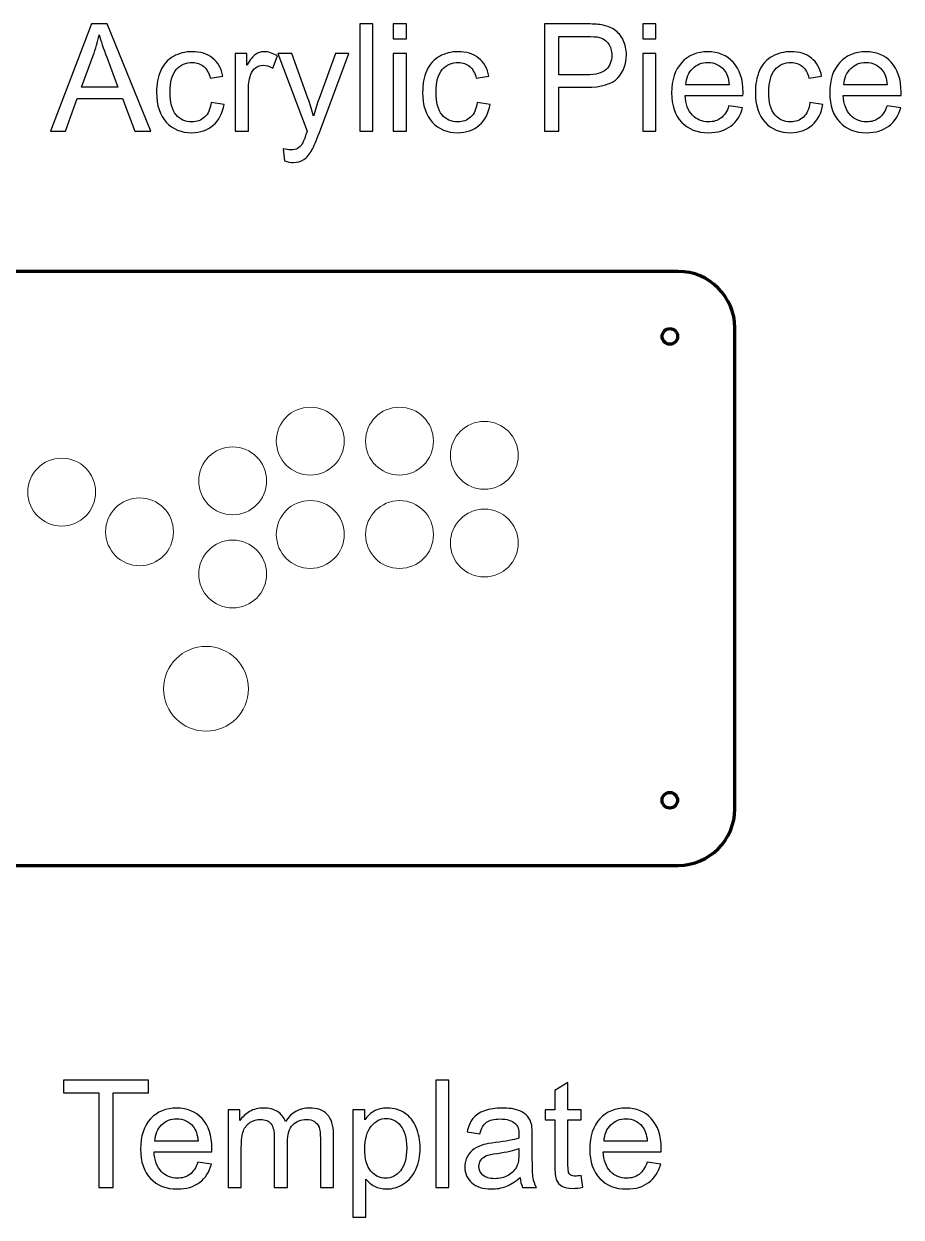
# Model space of a CAD drawing. Header units: millimetres. Extents: x 198 to 2323, y -968 to 148.
# Drawn here: x 2013.3 to 2323.4, y -277.5 to 144.4 of the extents above; entities that cross this region are included whole.
import ezdxf

# ---------------------------------------------------------------- set-up
doc = ezdxf.new("R2010")
doc.units = ezdxf.units.MM
doc.header["$MEASUREMENT"] = 0
doc.layers.add('Layer 1', color=7, linetype='Continuous')

msp = doc.modelspace()

# ---------------------------------------------------------------- linework, layer by layer
at = {"layer": 'Layer 1', "color": 250, "lineweight": 70}
for centre in [(2241.663, 33.889), (2241.643, -130.101)]:
    msp.add_ellipse(centre, major_axis=(0, 2.75), ratio=1, dxfattribs=at)
at = {"layer": 'Layer 1', "color": 250, "lineweight": 18}
for centre, major_axis, ratio in [((2114.528, -3.1214), (0, 12.0001), 0.99999167), ((2146.0779, -3.1339), (0, 12.0001), 0.99999167), ((2176.078, -8.134), (0, 12.0001), 0.99999167), ((2087.0781, -17.1714), (0, 12.0001), 0.99999167), ((2026.653, -21.159), (0, 12.0001), 0.99999167), ((2054.178, -35.1964), (0, 12.0001), 0.99999167), ((2114.528, -36.1339), (0, 12.0001), 0.99999167), ((2146.0905, -36.159), (0, 12.0001), 0.99999167), ((2176.0905, -39.1589), (0, 12.0001), 0.99999167), ((2087.103, -50.1214), (0, 12.0001), 0.99999167), ((2077.6781, -90.6963), (0, 15), 1)]:
    msp.add_ellipse(centre, major_axis=major_axis, ratio=ratio, dxfattribs=at)
at = {"layer": 'Layer 1', "color": 250}
for points, knots in [([(2022.7099, 106.515), (2022.7099, 106.515), (2037.2444, 144.4034), (2037.2444, 144.4034), (2037.2444, 144.4034), (2042.7565, 144.4034), (2042.7565, 144.4034), (2042.7565, 144.4034), (2058.1818, 106.515), (2058.1818, 106.515), (2058.1818, 106.515), (2052.4756, 106.515), (2052.4756, 106.515), (2052.4756, 106.515), (2048.0923, 117.9979), (2048.0923, 117.9979), (2048.0923, 117.9979), (2032.1379, 117.9979), (2032.1379, 117.9979), (2032.1379, 117.9979), (2028.0281, 106.515), (2028.0281, 106.515), (2028.0281, 106.515), (2022.7099, 106.515), (2022.7099, 106.515)], [0, 0, 0, 0, 0.125, 0.125, 0.125, 0.25, 0.25, 0.25, 0.375, 0.375, 0.375, 0.5, 0.5, 0.5, 0.625, 0.625, 0.625, 0.75, 0.75, 0.75, 0.875, 0.875, 0.875, 1, 1, 1, 1]), ([(2132.0093, 106.515), (2132.0093, 106.515), (2132.0093, 144.4034), (2132.0093, 144.4034), (2132.0093, 144.4034), (2136.6659, 144.4034), (2136.6659, 144.4034), (2136.6659, 144.4034), (2136.6659, 106.515), (2136.6659, 106.515), (2136.6659, 106.515), (2132.0093, 106.515), (2132.0093, 106.515)], [0, 0, 0, 0, 0.25, 0.25, 0.25, 0.5, 0.5, 0.5, 0.75, 0.75, 0.75, 1, 1, 1, 1]), ([(2143.8714, 139.1117), (2143.8714, 139.1117), (2143.8714, 144.4034), (2143.8714, 144.4034), (2143.8714, 144.4034), (2148.5281, 144.4034), (2148.5281, 144.4034), (2148.5281, 144.4034), (2148.5281, 139.1117), (2148.5281, 139.1117), (2148.5281, 139.1117), (2143.8714, 139.1117), (2143.8714, 139.1117)], [0, 0, 0, 0, 0.25, 0.25, 0.25, 0.5, 0.5, 0.5, 0.75, 0.75, 0.75, 1, 1, 1, 1]), ([(2197.3701, 106.515), (2197.3701, 106.515), (2197.3701, 144.4034), (2197.3701, 144.4034), (2197.3701, 144.4034), (2211.6752, 144.4034), (2211.6752, 144.4034), (2214.1888, 144.4034), (2216.1114, 144.2799), (2217.4432, 144.0418), (2219.3041, 143.7331), (2220.8651, 143.1422), (2222.1263, 142.2779), (2223.3875, 141.4047), (2224.4017, 140.1877), (2225.169, 138.6266), (2225.9363, 137.0656), (2226.3155, 135.3458), (2226.3155, 133.4672), (2226.3155, 130.257), (2225.2925, 127.5317), (2223.2375, 125.3092), (2221.1914, 123.0779), (2217.4784, 121.9667), (2212.1162, 121.9667), (2212.1162, 121.9667), (2202.3972, 121.9667), (2202.3972, 121.9667), (2202.3972, 121.9667), (2202.3972, 106.515), (2202.3972, 106.515), (2202.3972, 106.515), (2197.3701, 106.515), (2197.3701, 106.515)], [0, 0, 0, 0, 0.09090909, 0.09090909, 0.09090909, 0.18181818, 0.18181818, 0.18181818, 0.27272727, 0.27272727, 0.27272727, 0.36363636, 0.36363636, 0.36363636, 0.45454545, 0.45454545, 0.45454545, 0.54545455, 0.54545455, 0.54545455, 0.63636364, 0.63636364, 0.63636364, 0.72727273, 0.72727273, 0.72727273, 0.81818182, 0.81818182, 0.81818182, 0.90909091, 0.90909091, 0.90909091, 1, 1, 1, 1]), ([(2232.0834, 139.1117), (2232.0834, 139.1117), (2232.0834, 144.4034), (2232.0834, 144.4034), (2232.0834, 144.4034), (2236.7401, 144.4034), (2236.7401, 144.4034), (2236.7401, 144.4034), (2236.7401, 139.1117), (2236.7401, 139.1117), (2236.7401, 139.1117), (2232.0834, 139.1117), (2232.0834, 139.1117)], [0, 0, 0, 0, 0.25, 0.25, 0.25, 0.5, 0.5, 0.5, 0.75, 0.75, 0.75, 1, 1, 1, 1]), ([(2033.6108, 122.0725), (2033.6108, 122.0725), (2046.5224, 122.0725), (2046.5224, 122.0725), (2046.5224, 122.0725), (2042.5713, 132.5765), (2042.5713, 132.5765), (2041.3807, 135.7691), (2040.4811, 138.4061), (2039.8549, 140.4875), (2039.3346, 138.0181), (2038.6379, 135.5927), (2037.7647, 133.1938), (2037.7647, 133.1938), (2033.6108, 122.0725), (2033.6108, 122.0725)], [0, 0, 0, 0, 0.2, 0.2, 0.2, 0.4, 0.4, 0.4, 0.6, 0.6, 0.6, 0.8, 0.8, 0.8, 1, 1, 1, 1]), ([(2202.3972, 126.4117), (2202.3972, 126.4117), (2212.1868, 126.4117), (2212.1868, 126.4117), (2215.4323, 126.4117), (2217.7254, 127.0114), (2219.0924, 128.2197), (2220.4506, 129.4279), (2221.1297, 131.1213), (2221.1297, 133.3173), (2221.1297, 134.896), (2220.7328, 136.2542), (2219.9302, 137.3831), (2219.1277, 138.512), (2218.0693, 139.2616), (2216.7641, 139.6232), (2215.9174, 139.8437), (2214.3563, 139.9584), (2212.0897, 139.9584), (2212.0897, 139.9584), (2202.3972, 139.9584), (2202.3972, 139.9584), (2202.3972, 139.9584), (2202.3972, 126.4117), (2202.3972, 126.4117)], [0, 0, 0, 0, 0.125, 0.125, 0.125, 0.25, 0.25, 0.25, 0.375, 0.375, 0.375, 0.5, 0.5, 0.5, 0.625, 0.625, 0.625, 0.75, 0.75, 0.75, 0.875, 0.875, 0.875, 1, 1, 1, 1]), ([(2079.516, 116.5692), (2079.516, 116.5692), (2084.0668, 115.9342), (2084.0668, 115.9342), (2083.5641, 112.8033), (2082.2941, 110.3603), (2080.2392, 108.5876), (2078.1842, 106.8149), (2075.653, 105.9329), (2072.6633, 105.9329), (2068.915, 105.9329), (2065.8987, 107.1588), (2063.6233, 109.6106), (2061.3391, 112.0624), (2060.2014, 115.5726), (2060.2014, 120.141), (2060.2014, 123.1044), (2060.6953, 125.6885), (2061.6742, 127.911), (2062.6532, 130.1247), (2064.1437, 131.7915), (2066.1545, 132.894), (2068.1565, 134.0052), (2070.3349, 134.5609), (2072.6985, 134.5609), (2075.6707, 134.5609), (2078.1137, 133.8112), (2080.001, 132.3031), (2081.8972, 130.7949), (2083.1143, 128.6518), (2083.6435, 125.8825), (2083.6435, 125.8825), (2079.1455, 125.1946), (2079.1455, 125.1946), (2078.7134, 127.0379), (2077.9549, 128.4225), (2076.8525, 129.3574), (2075.7589, 130.2834), (2074.436, 130.7508), (2072.8837, 130.7508), (2070.5378, 130.7508), (2068.6328, 129.913), (2067.1599, 128.2373), (2065.6959, 126.5528), (2064.9639, 123.907), (2064.9639, 120.2733), (2064.9639, 116.5868), (2065.6694, 113.9145), (2067.0805, 112.2476), (2068.5005, 110.5808), (2070.3437, 109.7429), (2072.6103, 109.7429), (2074.4448, 109.7429), (2075.9705, 110.2985), (2077.1876, 111.4186), (2078.4135, 112.5299), (2079.1896, 114.2497), (2079.516, 116.5692)], [0, 0, 0, 0, 0.05263158, 0.05263158, 0.05263158, 0.10526316, 0.10526316, 0.10526316, 0.15789474, 0.15789474, 0.15789474, 0.21052632, 0.21052632, 0.21052632, 0.26315789, 0.26315789, 0.26315789, 0.31578947, 0.31578947, 0.31578947, 0.36842105, 0.36842105, 0.36842105, 0.42105263, 0.42105263, 0.42105263, 0.47368421, 0.47368421, 0.47368421, 0.52631579, 0.52631579, 0.52631579, 0.57894737, 0.57894737, 0.57894737, 0.63157895, 0.63157895, 0.63157895, 0.68421053, 0.68421053, 0.68421053, 0.73684211, 0.73684211, 0.73684211, 0.78947368, 0.78947368, 0.78947368, 0.84210526, 0.84210526, 0.84210526, 0.89473684, 0.89473684, 0.89473684, 0.94736842, 0.94736842, 0.94736842, 1, 1, 1, 1]), ([(2087.9826, 106.515), (2087.9826, 106.515), (2087.9826, 133.9788), (2087.9826, 133.9788), (2087.9826, 133.9788), (2092.163, 133.9788), (2092.163, 133.9788), (2092.163, 133.9788), (2092.163, 129.7719), (2092.163, 129.7719), (2093.2302, 131.721), (2094.2179, 133.0086), (2095.1263, 133.626), (2096.0347, 134.2522), (2097.0313, 134.5609), (2098.1161, 134.5609), (2099.686, 134.5609), (2101.2823, 134.067), (2102.9051, 133.088), (2102.9051, 133.088), (2101.247, 128.7929), (2101.247, 128.7929), (2100.1181, 129.4279), (2098.9893, 129.7454), (2097.8604, 129.7454), (2096.8461, 129.7454), (2095.9377, 129.4368), (2095.1352, 128.8282), (2094.3326, 128.2197), (2093.7593, 127.373), (2093.4154, 126.2882), (2092.895, 124.639), (2092.6393, 122.831), (2092.6393, 120.8642), (2092.6393, 120.8642), (2092.6393, 106.515), (2092.6393, 106.515), (2092.6393, 106.515), (2087.9826, 106.515), (2087.9826, 106.515)], [0, 0, 0, 0, 0.07692308, 0.07692308, 0.07692308, 0.15384615, 0.15384615, 0.15384615, 0.23076923, 0.23076923, 0.23076923, 0.30769231, 0.30769231, 0.30769231, 0.38461538, 0.38461538, 0.38461538, 0.46153846, 0.46153846, 0.46153846, 0.53846154, 0.53846154, 0.53846154, 0.61538462, 0.61538462, 0.61538462, 0.69230769, 0.69230769, 0.69230769, 0.76923077, 0.76923077, 0.76923077, 0.84615385, 0.84615385, 0.84615385, 0.92307692, 0.92307692, 0.92307692, 1, 1, 1, 1]), ([(2105.4451, 95.9581), (2105.4451, 95.9581), (2104.916, 100.262), (2104.916, 100.262), (2105.939, 99.9886), (2106.821, 99.8475), (2107.5794, 99.8475), (2108.6201, 99.8475), (2109.4492, 100.0239), (2110.0665, 100.3678), (2110.6927, 100.7118), (2111.2042, 101.1969), (2111.6011, 101.8142), (2111.8922, 102.2817), (2112.3684, 103.437), (2113.021, 105.2891), (2113.1092, 105.5449), (2113.2415, 105.9241), (2113.4356, 106.4268), (2113.4356, 106.4268), (2103.011, 133.9788), (2103.011, 133.9788), (2103.011, 133.9788), (2107.9851, 133.9788), (2107.9851, 133.9788), (2107.9851, 133.9788), (2113.7178, 118.1214), (2113.7178, 118.1214), (2114.4674, 116.1194), (2115.1289, 114.0027), (2115.7198, 111.7802), (2116.2578, 113.8704), (2116.8928, 115.9342), (2117.6336, 117.9626), (2117.6336, 117.9626), (2123.4897, 133.9788), (2123.4897, 133.9788), (2123.4897, 133.9788), (2128.1376, 133.9788), (2128.1376, 133.9788), (2128.1376, 133.9788), (2117.7571, 106.0387), (2117.7571, 106.0387), (2116.637, 103.0313), (2115.7639, 100.9676), (2115.1377, 99.8299), (2114.3087, 98.3041), (2113.3562, 97.184), (2112.289, 96.4696), (2111.2131, 95.7553), (2109.9342, 95.4025), (2108.4526, 95.4025), (2107.553, 95.4025), (2106.5476, 95.5877), (2105.4451, 95.9581)], [0, 0, 0, 0, 0.05555556, 0.05555556, 0.05555556, 0.11111111, 0.11111111, 0.11111111, 0.16666667, 0.16666667, 0.16666667, 0.22222222, 0.22222222, 0.22222222, 0.27777778, 0.27777778, 0.27777778, 0.33333333, 0.33333333, 0.33333333, 0.38888889, 0.38888889, 0.38888889, 0.44444444, 0.44444444, 0.44444444, 0.5, 0.5, 0.5, 0.55555556, 0.55555556, 0.55555556, 0.61111111, 0.61111111, 0.61111111, 0.66666667, 0.66666667, 0.66666667, 0.72222222, 0.72222222, 0.72222222, 0.77777778, 0.77777778, 0.77777778, 0.83333333, 0.83333333, 0.83333333, 0.88888889, 0.88888889, 0.88888889, 0.94444444, 0.94444444, 0.94444444, 1, 1, 1, 1]), ([(2143.8714, 106.515), (2143.8714, 106.515), (2143.8714, 133.9788), (2143.8714, 133.9788), (2143.8714, 133.9788), (2148.5281, 133.9788), (2148.5281, 133.9788), (2148.5281, 133.9788), (2148.5281, 106.515), (2148.5281, 106.515), (2148.5281, 106.515), (2143.8714, 106.515), (2143.8714, 106.515)], [0, 0, 0, 0, 0.25, 0.25, 0.25, 0.5, 0.5, 0.5, 0.75, 0.75, 0.75, 1, 1, 1, 1]), ([(2173.5665, 116.5692), (2173.5665, 116.5692), (2178.1173, 115.9342), (2178.1173, 115.9342), (2177.6146, 112.8033), (2176.3446, 110.3603), (2174.2897, 108.5876), (2172.2347, 106.8149), (2169.7035, 105.9329), (2166.7138, 105.9329), (2162.9655, 105.9329), (2159.9492, 107.1588), (2157.6738, 109.6106), (2155.3896, 112.0624), (2154.2519, 115.5726), (2154.2519, 120.141), (2154.2519, 123.1044), (2154.7458, 125.6885), (2155.7247, 127.911), (2156.7037, 130.1247), (2158.1942, 131.7915), (2160.205, 132.894), (2162.207, 134.0052), (2164.3854, 134.5609), (2166.749, 134.5609), (2169.7212, 134.5609), (2172.1642, 133.8112), (2174.0515, 132.3031), (2175.9477, 130.7949), (2177.1648, 128.6518), (2177.694, 125.8825), (2177.694, 125.8825), (2173.196, 125.1946), (2173.196, 125.1946), (2172.7639, 127.0379), (2172.0054, 128.4225), (2170.903, 129.3574), (2169.8094, 130.2834), (2168.4865, 130.7508), (2166.9342, 130.7508), (2164.5883, 130.7508), (2162.6833, 129.913), (2161.2104, 128.2373), (2159.7464, 126.5528), (2159.0144, 123.907), (2159.0144, 120.2733), (2159.0144, 116.5868), (2159.7199, 113.9145), (2161.131, 112.2476), (2162.551, 110.5808), (2164.3942, 109.7429), (2166.6608, 109.7429), (2168.4953, 109.7429), (2170.021, 110.2985), (2171.2381, 111.4186), (2172.464, 112.5299), (2173.2401, 114.2497), (2173.5665, 116.5692)], [0, 0, 0, 0, 0.05263158, 0.05263158, 0.05263158, 0.10526316, 0.10526316, 0.10526316, 0.15789474, 0.15789474, 0.15789474, 0.21052632, 0.21052632, 0.21052632, 0.26315789, 0.26315789, 0.26315789, 0.31578947, 0.31578947, 0.31578947, 0.36842105, 0.36842105, 0.36842105, 0.42105263, 0.42105263, 0.42105263, 0.47368421, 0.47368421, 0.47368421, 0.52631579, 0.52631579, 0.52631579, 0.57894737, 0.57894737, 0.57894737, 0.63157895, 0.63157895, 0.63157895, 0.68421053, 0.68421053, 0.68421053, 0.73684211, 0.73684211, 0.73684211, 0.78947368, 0.78947368, 0.78947368, 0.84210526, 0.84210526, 0.84210526, 0.89473684, 0.89473684, 0.89473684, 0.94736842, 0.94736842, 0.94736842, 1, 1, 1, 1]), ([(2232.0834, 106.515), (2232.0834, 106.515), (2232.0834, 133.9788), (2232.0834, 133.9788), (2232.0834, 133.9788), (2236.7401, 133.9788), (2236.7401, 133.9788), (2236.7401, 133.9788), (2236.7401, 106.515), (2236.7401, 106.515), (2236.7401, 106.515), (2232.0834, 106.515), (2232.0834, 106.515)], [0, 0, 0, 0, 0.25, 0.25, 0.25, 0.5, 0.5, 0.5, 0.75, 0.75, 0.75, 1, 1, 1, 1]), ([(2262.5722, 115.405), (2262.5722, 115.405), (2267.3876, 114.77), (2267.3876, 114.77), (2266.638, 111.9742), (2265.2357, 109.7958), (2263.1896, 108.2524), (2261.1435, 106.709), (2258.5329, 105.9329), (2255.3491, 105.9329), (2251.3451, 105.9329), (2248.1701, 107.1676), (2245.8241, 109.6371), (2243.4781, 112.0977), (2242.3051, 115.5638), (2242.3051, 120.0176), (2242.3051, 124.6213), (2243.4869, 128.202), (2245.8594, 130.742), (2248.2318, 133.2908), (2251.3098, 134.5609), (2255.0933, 134.5609), (2258.7534, 134.5609), (2261.7432, 133.3173), (2264.0627, 130.8214), (2266.3822, 128.3255), (2267.5464, 124.8154), (2267.5464, 120.291), (2267.5464, 120.0176), (2267.5376, 119.6031), (2267.5199, 119.0563), (2267.5199, 119.0563), (2247.0676, 119.0563), (2247.0676, 119.0563), (2247.244, 116.0488), (2248.0907, 113.7381), (2249.6253, 112.1418), (2251.151, 110.5455), (2253.0648, 109.7429), (2255.3491, 109.7429), (2257.0512, 109.7429), (2258.5064, 110.1927), (2259.7059, 111.0923), (2260.9142, 111.9919), (2261.8667, 113.4294), (2262.5722, 115.405)], [0, 0, 0, 0, 0.06666667, 0.06666667, 0.06666667, 0.13333333, 0.13333333, 0.13333333, 0.2, 0.2, 0.2, 0.26666667, 0.26666667, 0.26666667, 0.33333333, 0.33333333, 0.33333333, 0.4, 0.4, 0.4, 0.46666667, 0.46666667, 0.46666667, 0.53333333, 0.53333333, 0.53333333, 0.6, 0.6, 0.6, 0.66666667, 0.66666667, 0.66666667, 0.73333333, 0.73333333, 0.73333333, 0.8, 0.8, 0.8, 0.86666667, 0.86666667, 0.86666667, 0.93333333, 0.93333333, 0.93333333, 1, 1, 1, 1]), ([(2291.209, 116.5692), (2291.209, 116.5692), (2295.7598, 115.9342), (2295.7598, 115.9342), (2295.2571, 112.8033), (2293.9871, 110.3603), (2291.9322, 108.5876), (2289.8772, 106.8149), (2287.346, 105.9329), (2284.3563, 105.9329), (2280.608, 105.9329), (2277.5917, 107.1588), (2275.3163, 109.6106), (2273.0321, 112.0624), (2271.8944, 115.5726), (2271.8944, 120.141), (2271.8944, 123.1044), (2272.3883, 125.6885), (2273.3672, 127.911), (2274.3462, 130.1247), (2275.8367, 131.7915), (2277.8475, 132.894), (2279.8495, 134.0052), (2282.0279, 134.5609), (2284.3915, 134.5609), (2287.3637, 134.5609), (2289.8067, 133.8112), (2291.694, 132.3031), (2293.5902, 130.7949), (2294.8073, 128.6518), (2295.3365, 125.8825), (2295.3365, 125.8825), (2290.8385, 125.1946), (2290.8385, 125.1946), (2290.4064, 127.0379), (2289.6479, 128.4225), (2288.5455, 129.3574), (2287.4519, 130.2834), (2286.129, 130.7508), (2284.5767, 130.7508), (2282.2308, 130.7508), (2280.3258, 129.913), (2278.8529, 128.2373), (2277.3889, 126.5528), (2276.6569, 123.907), (2276.6569, 120.2733), (2276.6569, 116.5868), (2277.3624, 113.9145), (2278.7735, 112.2476), (2280.1935, 110.5808), (2282.0367, 109.7429), (2284.3033, 109.7429), (2286.1378, 109.7429), (2287.6635, 110.2985), (2288.8806, 111.4186), (2290.1065, 112.5299), (2290.8826, 114.2497), (2291.209, 116.5692)], [0, 0, 0, 0, 0.05263158, 0.05263158, 0.05263158, 0.10526316, 0.10526316, 0.10526316, 0.15789474, 0.15789474, 0.15789474, 0.21052632, 0.21052632, 0.21052632, 0.26315789, 0.26315789, 0.26315789, 0.31578947, 0.31578947, 0.31578947, 0.36842105, 0.36842105, 0.36842105, 0.42105263, 0.42105263, 0.42105263, 0.47368421, 0.47368421, 0.47368421, 0.52631579, 0.52631579, 0.52631579, 0.57894737, 0.57894737, 0.57894737, 0.63157895, 0.63157895, 0.63157895, 0.68421053, 0.68421053, 0.68421053, 0.73684211, 0.73684211, 0.73684211, 0.78947368, 0.78947368, 0.78947368, 0.84210526, 0.84210526, 0.84210526, 0.89473684, 0.89473684, 0.89473684, 0.94736842, 0.94736842, 0.94736842, 1, 1, 1, 1]), ([(2318.461, 115.405), (2318.461, 115.405), (2323.2764, 114.77), (2323.2764, 114.77), (2322.5268, 111.9742), (2321.1245, 109.7958), (2319.0784, 108.2524), (2317.0323, 106.709), (2314.4217, 105.9329), (2311.2379, 105.9329), (2307.2339, 105.9329), (2304.0589, 107.1676), (2301.7129, 109.6371), (2299.3669, 112.0977), (2298.1939, 115.5638), (2298.1939, 120.0176), (2298.1939, 124.6213), (2299.3757, 128.202), (2301.7482, 130.742), (2304.1206, 133.2908), (2307.1986, 134.5609), (2310.9821, 134.5609), (2314.6422, 134.5609), (2317.632, 133.3173), (2319.9515, 130.8214), (2322.271, 128.3255), (2323.4352, 124.8154), (2323.4352, 120.291), (2323.4352, 120.0176), (2323.4264, 119.6031), (2323.4087, 119.0563), (2323.4087, 119.0563), (2302.9564, 119.0563), (2302.9564, 119.0563), (2303.1328, 116.0488), (2303.9795, 113.7381), (2305.5141, 112.1418), (2307.0398, 110.5455), (2308.9536, 109.7429), (2311.2379, 109.7429), (2312.94, 109.7429), (2314.3952, 110.1927), (2315.5947, 111.0923), (2316.803, 111.9919), (2317.7555, 113.4294), (2318.461, 115.405)], [0, 0, 0, 0, 0.06666667, 0.06666667, 0.06666667, 0.13333333, 0.13333333, 0.13333333, 0.2, 0.2, 0.2, 0.26666667, 0.26666667, 0.26666667, 0.33333333, 0.33333333, 0.33333333, 0.4, 0.4, 0.4, 0.46666667, 0.46666667, 0.46666667, 0.53333333, 0.53333333, 0.53333333, 0.6, 0.6, 0.6, 0.66666667, 0.66666667, 0.66666667, 0.73333333, 0.73333333, 0.73333333, 0.8, 0.8, 0.8, 0.86666667, 0.86666667, 0.86666667, 0.93333333, 0.93333333, 0.93333333, 1, 1, 1, 1]), ([(2247.3322, 122.8663), (2247.3322, 122.8663), (2262.6251, 122.8663), (2262.6251, 122.8663), (2262.4223, 125.177), (2261.8314, 126.9056), (2260.8701, 128.0609), (2259.3972, 129.8513), (2257.4746, 130.7508), (2255.1198, 130.7508), (2252.9855, 130.7508), (2251.1951, 130.0365), (2249.7399, 128.6077), (2248.2935, 127.179), (2247.491, 125.2652), (2247.3322, 122.8663)], [0, 0, 0, 0, 0.2, 0.2, 0.2, 0.4, 0.4, 0.4, 0.6, 0.6, 0.6, 0.8, 0.8, 0.8, 1, 1, 1, 1]), ([(2303.221, 122.8663), (2303.221, 122.8663), (2318.5139, 122.8663), (2318.5139, 122.8663), (2318.3111, 125.177), (2317.7202, 126.9056), (2316.7589, 128.0609), (2315.286, 129.8513), (2313.3634, 130.7508), (2311.0086, 130.7508), (2308.8743, 130.7508), (2307.0839, 130.0365), (2305.6287, 128.6077), (2304.1823, 127.179), (2303.3798, 125.2652), (2303.221, 122.8663)], [0, 0, 0, 0, 0.2, 0.2, 0.2, 0.4, 0.4, 0.4, 0.6, 0.6, 0.6, 0.8, 0.8, 0.8, 1, 1, 1, 1]), ([(2039.8199, -266.9759), (2039.8199, -266.9759), (2039.8199, -233.5325), (2039.8199, -233.5325), (2039.8199, -233.5325), (2027.3316, -233.5325), (2027.3316, -233.5325), (2027.3316, -233.5325), (2027.3316, -229.0875), (2027.3316, -229.0875), (2027.3316, -229.0875), (2057.3354, -229.0875), (2057.3354, -229.0875), (2057.3354, -229.0875), (2057.3354, -233.5325), (2057.3354, -233.5325), (2057.3354, -233.5325), (2044.847, -233.5325), (2044.847, -233.5325), (2044.847, -233.5325), (2044.847, -266.9759), (2044.847, -266.9759), (2044.847, -266.9759), (2039.8199, -266.9759), (2039.8199, -266.9759)], [0, 0, 0, 0, 0.125, 0.125, 0.125, 0.25, 0.25, 0.25, 0.375, 0.375, 0.375, 0.5, 0.5, 0.5, 0.625, 0.625, 0.625, 0.75, 0.75, 0.75, 0.875, 0.875, 0.875, 1, 1, 1, 1]), ([(2158.9001, -266.9759), (2158.9001, -266.9759), (2158.9001, -229.0875), (2158.9001, -229.0875), (2158.9001, -229.0875), (2163.5567, -229.0875), (2163.5567, -229.0875), (2163.5567, -229.0875), (2163.5567, -266.9759), (2163.5567, -266.9759), (2163.5567, -266.9759), (2158.9001, -266.9759), (2158.9001, -266.9759)], [0, 0, 0, 0, 0.25, 0.25, 0.25, 0.5, 0.5, 0.5, 0.75, 0.75, 0.75, 1, 1, 1, 1]), ([(2210.2998, -262.8219), (2210.2998, -262.8219), (2210.9348, -266.9318), (2210.9348, -266.9318), (2209.6295, -267.2052), (2208.4565, -267.3463), (2207.4335, -267.3463), (2205.749, -267.3463), (2204.4437, -267.0817), (2203.5088, -266.5437), (2202.5828, -266.0058), (2201.9301, -265.309), (2201.5509, -264.4359), (2201.1717, -263.5628), (2200.9865, -261.7283), (2200.9865, -258.9326), (2200.9865, -258.9326), (2200.9865, -243.1105), (2200.9865, -243.1105), (2200.9865, -243.1105), (2197.5469, -243.1105), (2197.5469, -243.1105), (2197.5469, -243.1105), (2197.5469, -239.5121), (2197.5469, -239.5121), (2197.5469, -239.5121), (2200.9865, -239.5121), (2200.9865, -239.5121), (2200.9865, -239.5121), (2200.9865, -232.7212), (2200.9865, -232.7212), (2200.9865, -232.7212), (2205.6431, -229.9254), (2205.6431, -229.9254), (2205.6431, -229.9254), (2205.6431, -239.5121), (2205.6431, -239.5121), (2205.6431, -239.5121), (2210.2998, -239.5121), (2210.2998, -239.5121), (2210.2998, -239.5121), (2210.2998, -243.1105), (2210.2998, -243.1105), (2210.2998, -243.1105), (2205.6431, -243.1105), (2205.6431, -243.1105), (2205.6431, -243.1105), (2205.6431, -259.1971), (2205.6431, -259.1971), (2205.6431, -260.5289), (2205.7225, -261.3844), (2205.8901, -261.7636), (2206.0488, -262.1428), (2206.3134, -262.4427), (2206.6838, -262.672), (2207.0542, -262.8925), (2207.5834, -263.0071), (2208.2713, -263.0071), (2208.7828, -263.0071), (2209.4619, -262.9454), (2210.2998, -262.8219)], [0, 0, 0, 0, 0.05, 0.05, 0.05, 0.1, 0.1, 0.1, 0.15, 0.15, 0.15, 0.2, 0.2, 0.2, 0.25, 0.25, 0.25, 0.3, 0.3, 0.3, 0.35, 0.35, 0.35, 0.4, 0.4, 0.4, 0.45, 0.45, 0.45, 0.5, 0.5, 0.5, 0.55, 0.55, 0.55, 0.6, 0.6, 0.6, 0.65, 0.65, 0.65, 0.7, 0.7, 0.7, 0.75, 0.75, 0.75, 0.8, 0.8, 0.8, 0.85, 0.85, 0.85, 0.9, 0.9, 0.9, 0.95, 0.95, 0.95, 1, 1, 1, 1]), ([(2074.7978, -258.0859), (2074.7978, -258.0859), (2079.6132, -258.7209), (2079.6132, -258.7209), (2078.8636, -261.5167), (2077.4613, -263.6951), (2075.4152, -265.2385), (2073.3691, -266.7819), (2070.7585, -267.558), (2067.5747, -267.558), (2063.5707, -267.558), (2060.3957, -266.3233), (2058.0497, -263.8538), (2055.7037, -261.3932), (2054.5307, -257.9271), (2054.5307, -253.4733), (2054.5307, -248.8696), (2055.7125, -245.2889), (2058.085, -242.7489), (2060.4574, -240.2001), (2063.5354, -238.93), (2067.3189, -238.93), (2070.979, -238.93), (2073.9688, -240.1736), (2076.2883, -242.6695), (2078.6078, -245.1654), (2079.772, -248.6755), (2079.772, -253.1999), (2079.772, -253.4733), (2079.7632, -253.8878), (2079.7455, -254.4346), (2079.7455, -254.4346), (2059.2932, -254.4346), (2059.2932, -254.4346), (2059.4696, -257.4421), (2060.3163, -259.7528), (2061.8509, -261.3491), (2063.3766, -262.9454), (2065.2904, -263.748), (2067.5747, -263.748), (2069.2768, -263.748), (2070.732, -263.2982), (2071.9315, -262.3986), (2073.1398, -261.499), (2074.0923, -260.0615), (2074.7978, -258.0859)], [0, 0, 0, 0, 0.06666667, 0.06666667, 0.06666667, 0.13333333, 0.13333333, 0.13333333, 0.2, 0.2, 0.2, 0.26666667, 0.26666667, 0.26666667, 0.33333333, 0.33333333, 0.33333333, 0.4, 0.4, 0.4, 0.46666667, 0.46666667, 0.46666667, 0.53333333, 0.53333333, 0.53333333, 0.6, 0.6, 0.6, 0.66666667, 0.66666667, 0.66666667, 0.73333333, 0.73333333, 0.73333333, 0.8, 0.8, 0.8, 0.86666667, 0.86666667, 0.86666667, 0.93333333, 0.93333333, 0.93333333, 1, 1, 1, 1]), ([(2085.4958, -266.9759), (2085.4958, -266.9759), (2085.4958, -239.5121), (2085.4958, -239.5121), (2085.4958, -239.5121), (2089.6762, -239.5121), (2089.6762, -239.5121), (2089.6762, -239.5121), (2089.6762, -243.3927), (2089.6762, -243.3927), (2090.5317, -242.0521), (2091.6782, -240.9673), (2093.107, -240.156), (2094.5357, -239.3357), (2096.1585, -238.93), (2097.9841, -238.93), (2100.0126, -238.93), (2101.6795, -239.3534), (2102.976, -240.1912), (2104.2724, -241.0379), (2105.1896, -242.2109), (2105.7188, -243.7278), (2107.906, -240.5264), (2110.7371, -238.93), (2114.2296, -238.93), (2116.9636, -238.93), (2119.0714, -239.6797), (2120.5355, -241.1878), (2122.0083, -242.696), (2122.7492, -245.0155), (2122.7492, -248.1464), (2122.7492, -248.1464), (2122.7492, -266.9759), (2122.7492, -266.9759), (2122.7492, -266.9759), (2118.0925, -266.9759), (2118.0925, -266.9759), (2118.0925, -266.9759), (2118.0925, -249.6898), (2118.0925, -249.6898), (2118.0925, -247.8377), (2117.9337, -246.4971), (2117.6339, -245.6769), (2117.334, -244.8567), (2116.7872, -244.2041), (2115.9846, -243.7014), (2115.1909, -243.1987), (2114.256, -242.9517), (2113.1889, -242.9517), (2111.2486, -242.9517), (2109.6435, -243.5955), (2108.3646, -244.8744), (2107.0858, -246.162), (2106.4508, -248.2169), (2106.4508, -251.0392), (2106.4508, -251.0392), (2106.4508, -266.9759), (2106.4508, -266.9759), (2106.4508, -266.9759), (2101.7941, -266.9759), (2101.7941, -266.9759), (2101.7941, -266.9759), (2101.7941, -249.1518), (2101.7941, -249.1518), (2101.7941, -247.088), (2101.4149, -245.5358), (2100.6564, -244.5039), (2099.898, -243.4721), (2098.6544, -242.9517), (2096.9346, -242.9517), (2095.6293, -242.9517), (2094.4211, -243.2957), (2093.3098, -243.9836), (2092.1986, -244.6715), (2091.396, -245.6769), (2090.8933, -247.0087), (2090.3994, -248.3316), (2090.1525, -250.2454), (2090.1525, -252.7413), (2090.1525, -252.7413), (2090.1525, -266.9759), (2090.1525, -266.9759), (2090.1525, -266.9759), (2085.4958, -266.9759), (2085.4958, -266.9759)], [0, 0, 0, 0, 0.03571429, 0.03571429, 0.03571429, 0.07142857, 0.07142857, 0.07142857, 0.10714286, 0.10714286, 0.10714286, 0.14285714, 0.14285714, 0.14285714, 0.17857143, 0.17857143, 0.17857143, 0.21428571, 0.21428571, 0.21428571, 0.25, 0.25, 0.25, 0.28571429, 0.28571429, 0.28571429, 0.32142857, 0.32142857, 0.32142857, 0.35714286, 0.35714286, 0.35714286, 0.39285714, 0.39285714, 0.39285714, 0.42857143, 0.42857143, 0.42857143, 0.46428571, 0.46428571, 0.46428571, 0.5, 0.5, 0.5, 0.53571429, 0.53571429, 0.53571429, 0.57142857, 0.57142857, 0.57142857, 0.60714286, 0.60714286, 0.60714286, 0.64285714, 0.64285714, 0.64285714, 0.67857143, 0.67857143, 0.67857143, 0.71428571, 0.71428571, 0.71428571, 0.75, 0.75, 0.75, 0.78571429, 0.78571429, 0.78571429, 0.82142857, 0.82142857, 0.82142857, 0.85714286, 0.85714286, 0.85714286, 0.89285714, 0.89285714, 0.89285714, 0.92857143, 0.92857143, 0.92857143, 0.96428571, 0.96428571, 0.96428571, 1, 1, 1, 1]), ([(2129.5754, -277.5063), (2129.5754, -277.5063), (2129.5754, -239.5121), (2129.5754, -239.5121), (2129.5754, -239.5121), (2133.8087, -239.5121), (2133.8087, -239.5121), (2133.8087, -239.5121), (2133.8087, -243.1193), (2133.8087, -243.1193), (2134.8053, -241.7258), (2135.9342, -240.6763), (2137.1954, -239.9796), (2138.4478, -239.2828), (2139.9735, -238.93), (2141.7639, -238.93), (2144.1099, -238.93), (2146.1736, -239.5298), (2147.964, -240.738), (2149.7543, -241.9375), (2151.1037, -243.6396), (2152.0209, -245.8269), (2152.9293, -248.0229), (2153.3879, -250.4218), (2153.3879, -253.0412), (2153.3879, -255.8369), (2152.8852, -258.3593), (2151.8798, -260.6083), (2150.8744, -262.8484), (2149.4103, -264.5682), (2147.4877, -265.7676), (2145.5739, -266.9583), (2143.5542, -267.558), (2141.4376, -267.558), (2139.8853, -267.558), (2138.4919, -267.2317), (2137.266, -266.579), (2136.0312, -265.9264), (2135.0258, -265.1062), (2134.2321, -264.1096), (2134.2321, -264.1096), (2134.2321, -277.5063), (2134.2321, -277.5063), (2134.2321, -277.5063), (2129.5754, -277.5063), (2129.5754, -277.5063)], [0, 0, 0, 0, 0.06666667, 0.06666667, 0.06666667, 0.13333333, 0.13333333, 0.13333333, 0.2, 0.2, 0.2, 0.26666667, 0.26666667, 0.26666667, 0.33333333, 0.33333333, 0.33333333, 0.4, 0.4, 0.4, 0.46666667, 0.46666667, 0.46666667, 0.53333333, 0.53333333, 0.53333333, 0.6, 0.6, 0.6, 0.66666667, 0.66666667, 0.66666667, 0.73333333, 0.73333333, 0.73333333, 0.8, 0.8, 0.8, 0.86666667, 0.86666667, 0.86666667, 0.93333333, 0.93333333, 0.93333333, 1, 1, 1, 1]), ([(2188.701, -263.5363), (2186.9724, -265.0092), (2185.3055, -266.041), (2183.7092, -266.6496), (2182.1128, -267.2581), (2180.4019, -267.558), (2178.5674, -267.558), (2175.5512, -267.558), (2173.2316, -266.826), (2171.6089, -265.3531), (2169.9861, -263.8891), (2169.1747, -262.0105), (2169.1747, -259.7263), (2169.1747, -258.3858), (2169.4834, -257.1599), (2170.0919, -256.0486), (2170.7093, -254.9374), (2171.5119, -254.0554), (2172.4996, -253.3851), (2173.4962, -252.7148), (2174.6075, -252.2033), (2175.851, -251.8594), (2176.7682, -251.6212), (2178.1529, -251.3919), (2179.9962, -251.1626), (2183.7533, -250.7217), (2186.5314, -250.1837), (2188.3041, -249.5663), (2188.3217, -248.9313), (2188.3305, -248.5256), (2188.3305, -248.358), (2188.3305, -246.4707), (2187.8896, -245.1389), (2187.0076, -244.3628), (2185.817, -243.3133), (2184.0443, -242.793), (2181.6983, -242.793), (2179.5023, -242.793), (2177.8795, -243.181), (2176.8388, -243.9483), (2175.7893, -244.7156), (2175.022, -246.0738), (2174.5193, -248.0317), (2174.5193, -248.0317), (2169.9685, -247.3967), (2169.9685, -247.3967), (2170.383, -245.4476), (2171.0621, -243.8689), (2172.0146, -242.6695), (2172.9671, -241.4701), (2174.3429, -240.5528), (2176.1421, -239.9002), (2177.9324, -239.2564), (2180.0226, -238.93), (2182.3862, -238.93), (2184.7322, -238.93), (2186.646, -239.2035), (2188.1189, -239.7591), (2189.5829, -240.3147), (2190.6677, -241.0026), (2191.3556, -241.8405), (2192.0435, -242.6783), (2192.5286, -243.7366), (2192.8108, -245.0155), (2192.9608, -245.8092), (2193.0401, -247.238), (2193.0401, -249.2929), (2193.0401, -249.2929), (2193.0401, -255.4665), (2193.0401, -255.4665), (2193.0401, -259.7792), (2193.1371, -262.5044), (2193.3312, -263.6598), (2193.5164, -264.8151), (2193.9044, -265.9176), (2194.4689, -266.9759), (2194.4689, -266.9759), (2189.6005, -266.9759), (2189.6005, -266.9759), (2189.1331, -265.9969), (2188.8333, -264.8504), (2188.701, -263.5363)], [0, 0, 0, 0, 0.03703704, 0.03703704, 0.03703704, 0.07407407, 0.07407407, 0.07407407, 0.11111111, 0.11111111, 0.11111111, 0.14814815, 0.14814815, 0.14814815, 0.18518519, 0.18518519, 0.18518519, 0.22222222, 0.22222222, 0.22222222, 0.25925926, 0.25925926, 0.25925926, 0.2962963, 0.2962963, 0.2962963, 0.33333333, 0.33333333, 0.33333333, 0.37037037, 0.37037037, 0.37037037, 0.40740741, 0.40740741, 0.40740741, 0.44444444, 0.44444444, 0.44444444, 0.48148148, 0.48148148, 0.48148148, 0.51851852, 0.51851852, 0.51851852, 0.55555556, 0.55555556, 0.55555556, 0.59259259, 0.59259259, 0.59259259, 0.62962963, 0.62962963, 0.62962963, 0.66666667, 0.66666667, 0.66666667, 0.7037037, 0.7037037, 0.7037037, 0.74074074, 0.74074074, 0.74074074, 0.77777778, 0.77777778, 0.77777778, 0.81481481, 0.81481481, 0.81481481, 0.85185185, 0.85185185, 0.85185185, 0.88888889, 0.88888889, 0.88888889, 0.92592593, 0.92592593, 0.92592593, 0.96296296, 0.96296296, 0.96296296, 1, 1, 1, 1]), ([(2233.6272, -258.0859), (2233.6272, -258.0859), (2238.4426, -258.7209), (2238.4426, -258.7209), (2237.693, -261.5167), (2236.2907, -263.6951), (2234.2446, -265.2385), (2232.1985, -266.7819), (2229.5879, -267.558), (2226.4041, -267.558), (2222.4001, -267.558), (2219.2251, -266.3233), (2216.8791, -263.8538), (2214.5331, -261.3932), (2213.3601, -257.9271), (2213.3601, -253.4733), (2213.3601, -248.8696), (2214.5419, -245.2889), (2216.9144, -242.7489), (2219.2868, -240.2001), (2222.3648, -238.93), (2226.1483, -238.93), (2229.8084, -238.93), (2232.7982, -240.1736), (2235.1177, -242.6695), (2237.4372, -245.1654), (2238.6014, -248.6755), (2238.6014, -253.1999), (2238.6014, -253.4733), (2238.5926, -253.8878), (2238.5749, -254.4346), (2238.5749, -254.4346), (2218.1226, -254.4346), (2218.1226, -254.4346), (2218.299, -257.4421), (2219.1457, -259.7528), (2220.6803, -261.3491), (2222.206, -262.9454), (2224.1198, -263.748), (2226.4041, -263.748), (2228.1062, -263.748), (2229.5614, -263.2982), (2230.7609, -262.3986), (2231.9692, -261.499), (2232.9217, -260.0615), (2233.6272, -258.0859)], [0, 0, 0, 0, 0.06666667, 0.06666667, 0.06666667, 0.13333333, 0.13333333, 0.13333333, 0.2, 0.2, 0.2, 0.26666667, 0.26666667, 0.26666667, 0.33333333, 0.33333333, 0.33333333, 0.4, 0.4, 0.4, 0.46666667, 0.46666667, 0.46666667, 0.53333333, 0.53333333, 0.53333333, 0.6, 0.6, 0.6, 0.66666667, 0.66666667, 0.66666667, 0.73333333, 0.73333333, 0.73333333, 0.8, 0.8, 0.8, 0.86666667, 0.86666667, 0.86666667, 0.93333333, 0.93333333, 0.93333333, 1, 1, 1, 1]), ([(2059.5578, -250.6246), (2059.5578, -250.6246), (2074.8507, -250.6246), (2074.8507, -250.6246), (2074.6479, -248.3139), (2074.057, -246.5853), (2073.0957, -245.43), (2071.6228, -243.6396), (2069.7002, -242.7401), (2067.3454, -242.7401), (2065.2111, -242.7401), (2063.4207, -243.4544), (2061.9655, -244.8832), (2060.5191, -246.3119), (2059.7166, -248.2257), (2059.5578, -250.6246)], [0, 0, 0, 0, 0.2, 0.2, 0.2, 0.4, 0.4, 0.4, 0.6, 0.6, 0.6, 0.8, 0.8, 0.8, 1, 1, 1, 1]), ([(2133.8087, -253.4116), (2133.8087, -256.9305), (2134.5231, -259.5323), (2135.943, -261.2168), (2137.3718, -262.9013), (2139.1004, -263.748), (2141.1289, -263.748), (2143.1926, -263.748), (2144.9565, -262.8749), (2146.4206, -261.1286), (2147.8934, -259.3824), (2148.6254, -256.6836), (2148.6254, -253.0235), (2148.6254, -249.531), (2147.911, -246.9205), (2146.4735, -245.183), (2145.0359, -243.4456), (2143.3249, -242.5813), (2141.3317, -242.5813), (2139.3562, -242.5813), (2137.6099, -243.5073), (2136.093, -245.3506), (2134.5672, -247.2027), (2133.8087, -249.8838), (2133.8087, -253.4116)], [0, 0, 0, 0, 0.125, 0.125, 0.125, 0.25, 0.25, 0.25, 0.375, 0.375, 0.375, 0.5, 0.5, 0.5, 0.625, 0.625, 0.625, 0.75, 0.75, 0.75, 0.875, 0.875, 0.875, 1, 1, 1, 1]), ([(2218.3872, -250.6246), (2218.3872, -250.6246), (2233.6801, -250.6246), (2233.6801, -250.6246), (2233.4773, -248.3139), (2232.8864, -246.5853), (2231.9251, -245.43), (2230.4522, -243.6396), (2228.5296, -242.7401), (2226.1748, -242.7401), (2224.0405, -242.7401), (2222.2501, -243.4544), (2220.7949, -244.8832), (2219.3485, -246.3119), (2218.546, -248.2257), (2218.3872, -250.6246)], [0, 0, 0, 0, 0.2, 0.2, 0.2, 0.4, 0.4, 0.4, 0.6, 0.6, 0.6, 0.8, 0.8, 0.8, 1, 1, 1, 1]), ([(2188.3305, -253.2176), (2186.6372, -253.9055), (2184.0972, -254.4876), (2180.7105, -254.9638), (2178.7879, -255.2372), (2177.4297, -255.5459), (2176.636, -255.8899), (2175.8422, -256.2338), (2175.2337, -256.7365), (2174.8015, -257.3892), (2174.3694, -258.0506), (2174.1489, -258.7826), (2174.1489, -259.594), (2174.1489, -260.8199), (2174.6163, -261.8518), (2175.56, -262.672), (2176.5037, -263.4922), (2177.8795, -263.9067), (2179.6875, -263.9067), (2181.4778, -263.9067), (2183.0742, -263.5187), (2184.4764, -262.7337), (2185.8699, -261.9576), (2186.9018, -260.8905), (2187.5544, -259.5411), (2188.0571, -258.4916), (2188.3041, -256.9482), (2188.3041, -254.9109), (2188.3041, -254.9109), (2188.3305, -253.2176), (2188.3305, -253.2176)], [0, 0, 0, 0, 0.1, 0.1, 0.1, 0.2, 0.2, 0.2, 0.3, 0.3, 0.3, 0.4, 0.4, 0.4, 0.5, 0.5, 0.5, 0.6, 0.6, 0.6, 0.7, 0.7, 0.7, 0.8, 0.8, 0.8, 0.9, 0.9, 0.9, 1, 1, 1, 1])]:
    msp.add_open_spline(points, degree=3, knots=knots, dxfattribs=at)
at = {"layer": 'Layer 1', "color": 250, "lineweight": 70}
msp.add_open_spline([(1924.6454, 56.8735), (1924.6454, 56.8735), (2244.6454, 56.8735), (2244.6454, 56.8735), (2255.6454, 56.8735), (2264.6454, 47.8735), (2264.6454, 36.8736), (2264.6454, 36.8736), (2264.6454, -133.1266), (2264.6454, -133.1266), (2264.6454, -144.1265), (2255.6454, -153.1265), (2244.6454, -153.1265), (2244.6454, -153.1265), (1924.6454, -153.1265), (1924.6454, -153.1265), (1913.6455, -153.1265), (1904.6454, -144.1265), (1904.6454, -133.1266), (1904.6454, -133.1266), (1904.6454, 36.8736), (1904.6454, 36.8736), (1904.6454, 47.8735), (1913.6455, 56.8735), (1924.6454, 56.8735)], degree=3, knots=[0, 0, 0, 0, 0.125, 0.125, 0.125, 0.25, 0.25, 0.25, 0.375, 0.375, 0.375, 0.5, 0.5, 0.5, 0.625, 0.625, 0.625, 0.75, 0.75, 0.75, 0.875, 0.875, 0.875, 1, 1, 1, 1], dxfattribs=at)

doc.saveas('drawing.dxf')
